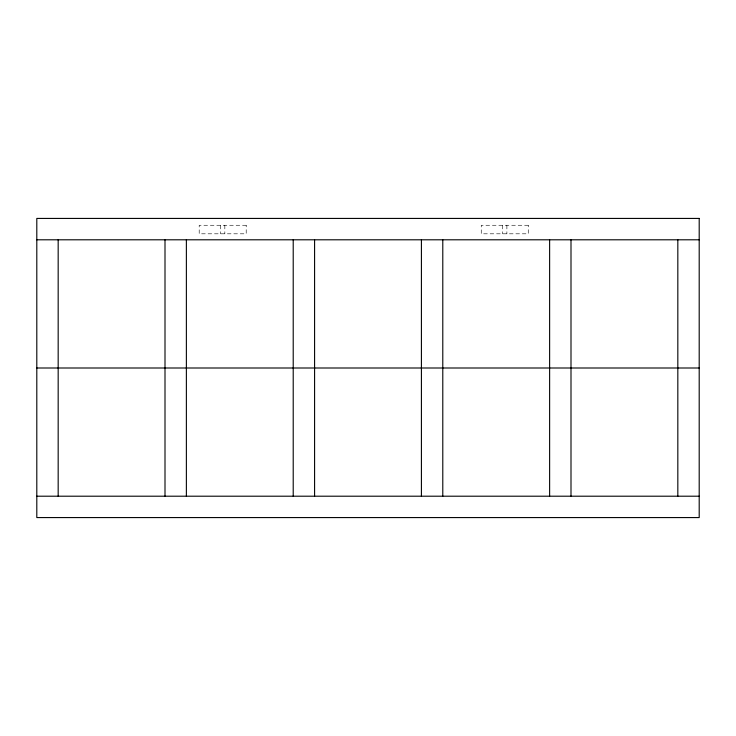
<?xml version="1.0" encoding="UTF-8"?>
<svg xmlns="http://www.w3.org/2000/svg" width="736" height="736" viewBox="0 0 736 736"><rect width="100%" height="100%" fill="white"/><g stroke="black" fill="none" stroke-linecap="round" stroke-linejoin="round"><path stroke-width="0.55" stroke-dasharray="3.68 2.76" d="M506.892 225.262L506.892 233.809M502.614 225.262L502.614 233.809M224.839 225.262L224.839 233.809M220.561 225.262L220.561 233.809M246.201 225.262L199.198 225.262L199.198 233.809L246.201 233.809L246.201 225.262M528.255 225.262L481.252 225.262L481.252 233.809L528.255 233.809L528.255 225.262"/><path stroke-width="1.1" d="M36.8 239.798L699.2 239.798M36.8 368L699.2 368M36.8 496.202L699.2 496.202M677.828 239.798L677.828 496.202M570.998 239.798L570.998 496.202M549.626 239.798L549.626 496.202M442.787 239.798L442.787 496.202M421.415 239.798L421.415 496.202M314.585 239.798L314.585 496.202M293.213 239.798L293.213 496.202M186.374 239.798L186.374 496.202M165.002 239.798L165.002 496.202M58.172 239.798L58.172 496.202M699.2 218.426L36.8 218.426L36.8 517.574L699.2 517.574L699.2 218.426"/></g></svg>
